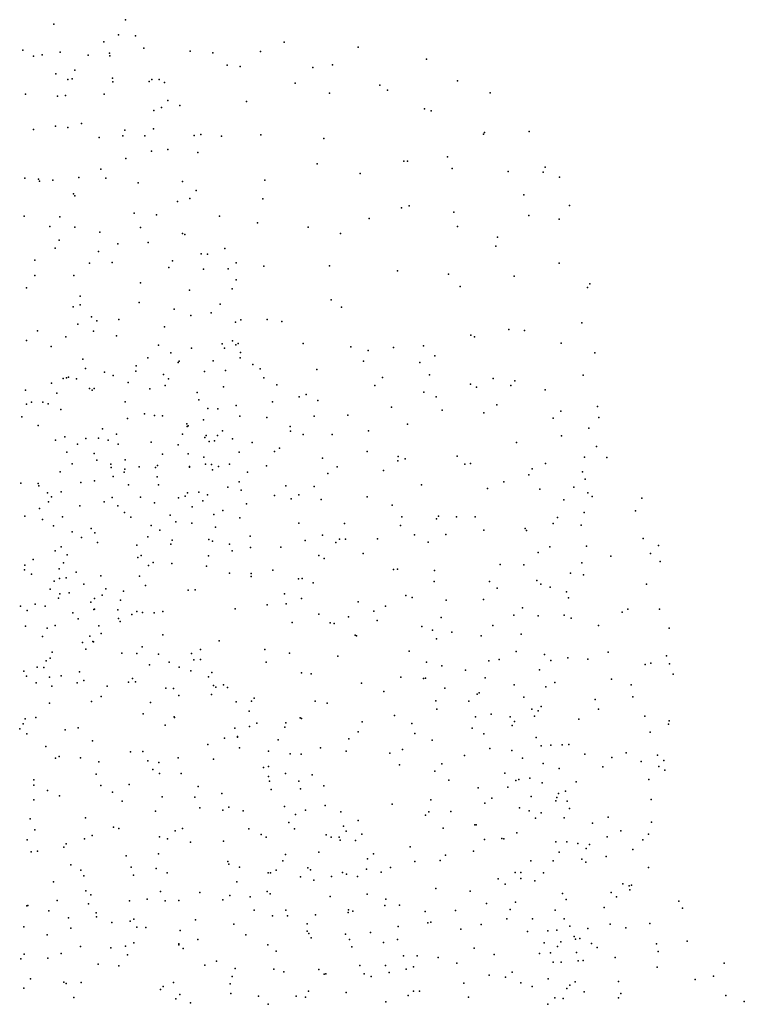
# Model space of a CAD drawing. Header units: metres. Extents: x -24.3 to 24.3, y -27.7 to 27.7.
# Drawn here: x 17.02 to 22.1, y 6.93 to 13.83 of the extents above; entities that cross this region are included whole.
import ezdxf

# ---------------------------------------------------------------- set-up
doc = ezdxf.new("R2010")
doc.units = ezdxf.units.M

msp = doc.modelspace()

# ---------------------------------------------------------------- linework, layer by layer
for p in [(17.7569, 13.8346, -0.4373), (17.254, 13.8026, 1.1934), (17.6059, 13.6786, -1.484), (17.709, 13.7292, 0.3423), (17.8275, 13.7213, -0.118), (18.8705, 13.677, -7.4421), (17.0368, 13.62, -2.2833), (17.2979, 13.6076, 1.5571), (17.645, 13.6007, -7.0653), (17.8868, 13.6345, -7.327), (18.2098, 13.6146, -7.051), (18.369, 13.6012, -7.6348), (18.7031, 13.6114, -7.0069), (19.3893, 13.6418, -7.1525), (17.1118, 13.5782, 2.0574), (17.1739, 13.5885, -6.9562), (17.4965, 13.5865, -7.3704), (17.6467, 13.5811, 0.8652), (19.8679, 13.5586, -7.5233), (17.4018, 13.4814, -6.3989), (18.4692, 13.5148, -6.8037), (18.561, 13.5069, -7.89), (19.0717, 13.4999, -7.9416), (19.2095, 13.5171, -6.8328), (17.2677, 13.455, -5.9757), (17.3538, 13.4163, 1.9285), (17.3832, 13.419, -7.5887), (17.666, 13.4241, 1.2121), (17.6679, 13.3988, -7.7473), (17.9224, 13.4002, 0.549), (17.9419, 13.4142, -0.8529), (17.9926, 13.4147, -6.6328), (18.0305, 13.3932, -0.2388), (20.0856, 13.4054, -7.7684), (18.9457, 13.39, -6.6692), (19.5403, 13.3758, -6.7853), (19.5933, 13.3401, -8.1019), (20.3136, 13.3217, -7.4068), (17.0558, 13.3124, 2.6581), (17.2806, 13.2994, -5.5754), (17.3368, 13.3028, -1.9705), (17.6067, 13.3134, 1.6293), (18.0535, 13.2683, 0.3006), (18.6056, 13.2608, -8.1861), (19.1864, 13.3205, -8.1832), (17.956, 13.197, 0.9374), (18.0099, 13.2188, -6.2651), (18.1385, 13.2322, -8.1129), (19.8536, 13.209, -8.165), (19.9014, 13.1968, -6.7322), (17.1132, 13.0638, -4.6898), (17.267, 13.0892, 2.6608), (17.3528, 13.0793, -5.2457), (17.4478, 13.1074, 2.3545), (17.7519, 13.0602, 1.8501), (17.9532, 13.0701, -1.225), (20.5871, 13.0499, -7.3158), (17.5733, 13.0093, -5.6443), (17.7392, 13.0197, -1.5639), (17.892, 13.0209, 1.5459), (18.2386, 13.0221, -0.1404), (18.2854, 13.0295, -6.29), (18.4312, 13.019, -8.3416), (18.7056, 13.0286, -6.3634), (19.147, 13.0023, -8.4106), (20.2669, 13.032, -8.0461), (20.274, 13.044, -6.8104), (17.9384, 12.9136, -8.201), (18.0535, 12.9257, 1.3097), (17.7599, 12.8609, 2.2076), (18.2643, 12.9043, 0.5198), (19.7096, 12.8424, -8.4345), (19.7346, 12.8433, -6.4654), (20.0151, 12.8737, -8.3049), (17.5832, 12.7861, 2.5721), (19.1006, 12.8241, -6.333), (20.0483, 12.7915, -6.5415), (20.4396, 12.7705, -8.1127), (20.6987, 12.8001, -7.1819), (17.0511, 12.7243, -3.8944), (17.1477, 12.7175, -7.9591), (17.1546, 12.7016, -2.2351), (17.2476, 12.7088, -4.4023), (17.4309, 12.728, -4.9075), (17.6201, 12.7247, -1.7102), (18.7345, 12.7105, -6.2685), (19.4026, 12.757, -6.3498), (20.6862, 12.7657, -7.7665), (20.8004, 12.7308, -7.4712), (17.8455, 12.6909, -5.7729), (18.156, 12.6995, -6.1139), (18.2528, 12.6365, -0.7402), (17.3932, 12.6132, -1.9415), (17.4007, 12.5993, 2.9175), (18.2087, 12.5808, 1.4948), (18.7202, 12.5783, -8.5846), (20.5509, 12.6064, -6.7822), (18.1226, 12.5606, 1.8656), (19.6918, 12.5166, -8.5988), (19.7453, 12.5308, -6.3744), (20.8714, 12.5328, -7.2128), (17.0474, 12.4574, -2.3927), (17.2972, 12.452, -7.9128), (17.8168, 12.4794, -8.2668), (17.9752, 12.467, -1.3104), (18.416, 12.4584, 0.9236), (19.4647, 12.4406, -6.3025), (20.06, 12.486, -6.442), (20.586, 12.4613, -8.1086), (20.7979, 12.436, -6.9197), (17.2257, 12.3853, -2.1291), (17.4028, 12.379, -4.5189), (17.8625, 12.3783, 2.6142), (18.6825, 12.4114, -6.2589), (19.0382, 12.3811, -6.2631), (20.0842, 12.3855, -8.4825), (17.2914, 12.2884, -4.0604), (17.5775, 12.3445, -1.7529), (18.1572, 12.3352, -8.4589), (18.1726, 12.3283, 2.1331), (19.2639, 12.3357, -8.7075), (20.3648, 12.3106, -6.5183), (17.263, 12.2339, 3.1838), (17.7028, 12.2625, 2.8741), (17.9157, 12.2724, -5.9275), (18.4526, 12.23, -0.2622), (20.354, 12.246, -8.3654), (17.1221, 12.1494, -3.5279), (17.5668, 12.2092, -4.9273), (18.2883, 12.1936, 1.8584), (18.3327, 12.1914, -0.6909), (17.5048, 12.1268, -7.9042), (17.6646, 12.1328, -5.488), (18.0598, 12.0963, -6.2695), (18.0864, 12.1445, 2.4038), (18.3051, 12.0855, -8.5535), (18.4773, 12.0885, 1.1813), (18.5329, 12.1306, 0.5628), (18.728, 12.107, -8.7521), (19.1871, 12.1089, -6.265), (20.7971, 12.1275, -6.8126), (17.1209, 12.041, -7.51), (17.3944, 12.0404, -4.2032), (18.5334, 12.0106, 0.853), (19.6642, 12.0734, -8.7394), (20.0219, 12.0517, -8.6184), (20.4829, 12.037, -6.524), (17.0634, 11.9548, 3.2775), (17.8617, 11.9901, 2.8391), (18.504, 11.9477, -6.3247), (20.1029, 11.9644, -6.3366), (20.9966, 11.9568, -7.6313), (21.013, 11.9836, -7.2852), (17.4389, 11.8962, -7.5448), (18.207, 11.9382, -1.0237), (17.3898, 11.8212, -1.9423), (17.4386, 11.8367, 3.1557), (17.8541, 11.8529, -6.3636), (18.0995, 11.8055, -8.3757), (18.4215, 11.8411, -0.58), (19.1982, 11.8707, -8.8824), (19.2713, 11.8195, -6.2568), (17.5198, 11.7526, -4.5917), (18.2157, 11.7614, 2.3836), (18.3581, 11.7805, 2.0642), (17.4238, 11.6992, -4.1424), (17.5563, 11.7235, -5.3043), (17.7102, 11.7335, -7.6179), (18.0304, 11.6813, -1.2804), (18.5295, 11.7143, 1.3338), (18.5649, 11.7307, 0.7579), (18.7493, 11.7331, -8.8583), (18.8538, 11.7193, -6.3238), (20.9575, 11.7094, -7.7988), (17.1393, 11.6525, 3.2409), (17.3381, 11.6105, -3.781), (17.5334, 11.6508, -6.4082), (17.6934, 11.6191, 2.9842), (20.1776, 11.6241, -6.2914), (20.2035, 11.6117, -8.5954), (20.4439, 11.6626, -8.4136), (20.5549, 11.6557, -6.464), (17.0638, 11.5863, -6.7916), (17.2356, 11.5433, -3.4856), (17.9883, 11.5525, -7.982), (18.2198, 11.532, -15.1742), (18.4353, 11.5619, -6.4885), (18.4512, 11.5314, -0.298), (18.5068, 11.5829, 0.0183), (18.5308, 11.5553, -14.8002), (18.5476, 11.5635, 0.3206), (19.0034, 11.5637, -15.0953), (19.3368, 11.5408, -15.2272), (19.6356, 11.5375, -14.7258), (19.8476, 11.5486, -8.8196), (20.8129, 11.5678, -6.6435), (17.9148, 11.4644, -15.3181), (18.0751, 11.4988, 2.5963), (18.5606, 11.4631, 0.9335), (18.563, 11.5022, -14.4604), (19.4581, 11.5156, -14.3542), (19.9264, 11.478, -14.6335), (21.0483, 11.499, -7.5593), (17.4589, 11.4552, -5.7403), (17.8315, 11.4074, -15.8003), (18.1261, 11.4309, -14.6136), (18.1341, 11.4417, -6.8132), (18.3713, 11.4435, -0.5793), (18.651, 11.4185, -15.7979), (19.4253, 11.4409, -8.9832), (19.8211, 11.4321, -6.183), (17.3441, 11.3245, -15.5008), (17.3566, 11.3277, -1.9766), (17.4761, 11.3885, -4.1896), (17.6095, 11.3637, -1.7361), (17.6714, 11.3396, -16.0692), (17.8291, 11.3699, -14.79), (18.0233, 11.3479, -1.2687), (18.3112, 11.3695, 2.2489), (18.4576, 11.3743, 1.5605), (18.7019, 11.3859, -13.9245), (18.728, 11.3229, -8.8855), (19.0989, 11.3821, -15.7507), (19.5595, 11.3255, -13.726), (19.8883, 11.344, -13.942), (20.9669, 11.3428, -7.8198), (17.2374, 11.2859, -16.2028), (17.3189, 11.3187, -15.8832), (17.4142, 11.3159, -3.8981), (17.776, 11.2921, 2.9), (18.0345, 11.2711, -7.7896), (18.0577, 11.3175, -7.2386), (18.4444, 11.2612, -0.0907), (18.8171, 11.2758, -13.5364), (19.5064, 11.2704, -6.166), (20.177, 11.2805, -14.0905), (20.2182, 11.2594, -6.1865), (20.3362, 11.3198, -14.413), (20.4582, 11.2695, -15.0578), (20.4871, 11.302, -6.337), (17.0548, 11.237, -15.6236), (17.2763, 11.2172, -16.5117), (17.5047, 11.2485, -14.8402), (17.524, 11.237, -5.4674), (17.5375, 11.25, -4.6769), (17.9281, 11.2479, -16.3892), (18.2594, 11.2222, -0.8417), (18.9749, 11.1899, -16.1672), (19.0239, 11.2075, -9.0468), (19.849, 11.2234, -15.678), (19.9343, 11.1896, -8.8592), (20.7006, 11.2395, -8.2124), (17.0639, 11.1401, -16.8181), (17.0988, 11.1529, -2.9743), (17.1767, 11.1529, -6.1891), (17.2141, 11.1419, 3.1265), (17.7555, 11.155, -14.2616), (18.2707, 11.1695, -13.6463), (18.5341, 11.1303, 0.6479), (18.787, 11.1554, -13.1682), (19.1059, 11.1643, -13.1423), (19.6222, 11.1186, -13.2187), (20.3605, 11.1353, -8.5368), (21.0669, 11.1223, -7.0501), (17.0299, 11.0508, -14.9692), (17.3039, 11.103, -3.436), (17.8906, 11.0711, -1.404), (17.9597, 11.0591, 2.6), (18.0167, 11.057, -16.796), (18.3347, 11.1078, 1.9111), (18.4049, 11.1062, -13.2657), (18.5578, 11.0544, -16.6141), (18.7478, 11.0457, -6.3751), (19.079, 11.0547, -12.7872), (19.3172, 11.0622, -9.0897), (19.9773, 11.0968, -6.0783), (20.2689, 11.0777, -15.7177), (20.8089, 11.0891, -14.6085), (21.0767, 11.0461, -7.3958), (17.1437, 10.9888, -2.2604), (17.77, 11.0377, -13.9057), (18.188, 11.0025, -7.9068), (18.1901, 10.9833, 2.2383), (18.1965, 10.9876, -7.1603), (18.3047, 11.0306, -0.4994), (18.9127, 10.9825, -16.5333), (19.7348, 10.9986, -16.0942), (20.7563, 11.0415, -14.2623), (17.3312, 10.9105, -14.2044), (17.5955, 10.9658, 2.8699), (17.6936, 10.9283, -17.3461), (18.1574, 10.9294, -0.9466), (18.3232, 10.9197, -16.9675), (18.403, 10.9198, -6.6511), (18.4369, 10.9525, -12.5972), (18.9132, 10.9508, -12.4286), (19.0033, 10.9256, -6.1847), (19.207, 10.9277, -16.4529), (19.4612, 10.9515, -12.7311), (20.8144, 10.9185, -6.4394), (21.0063, 10.9702, -14.9198), (17.2661, 10.8876, -3.1864), (17.4203, 10.86, -17.6503), (17.4786, 10.8979, -5.5682), (17.5676, 10.9002, -4.0547), (17.6356, 10.8877, -4.4464), (17.7059, 10.8581, -1.5646), (17.9361, 10.8724, -13.0405), (18.1271, 10.8531, -12.6576), (18.3139, 10.9057, -8.3061), (18.3443, 10.8787, 1.6084), (18.3806, 10.8823, 1.2995), (18.5072, 10.8958, -12.129), (18.6453, 10.8702, -16.8309), (20.4984, 10.871, -8.363), (21.0607, 10.842, -14.5468), (17.3446, 10.8022, -13.9084), (17.5378, 10.7935, -3.6429), (18.0155, 10.7893, -12.3599), (18.1956, 10.7922, -11.6978), (18.3071, 10.7684, -17.2903), (18.5542, 10.8037, -6.2708), (18.8026, 10.8078, -8.9235), (18.8372, 10.8317, -11.7615), (19.4519, 10.8069, -12.2789), (19.6695, 10.7717, -5.913), (20.0816, 10.7742, -5.9523), (20.9764, 10.7683, -14.1791), (17.3822, 10.7216, -18.0557), (17.5569, 10.7465, -13.2741), (17.6538, 10.7197, -17.8568), (17.7558, 10.7499, 2.616), (17.8529, 10.6992, -11.861), (17.9817, 10.7084, -11.4628), (18.2064, 10.702, -7.722), (18.3183, 10.7181, -0.1535), (18.3592, 10.7164, 0.9032), (18.409, 10.7022, -11.2464), (18.4855, 10.7191, -8.5646), (18.7467, 10.7069, -11.2982), (19.1391, 10.7602, -11.7356), (19.2402, 10.6999, -5.8644), (19.6658, 10.7416, -8.9882), (19.7177, 10.7557, -12.509), (20.1375, 10.7187, -12.9904), (20.1767, 10.7234, -16.173), (20.7009, 10.7243, -8.0867), (21.1317, 10.7645, -15.182), (17.2985, 10.6658, 2.8534), (17.6562, 10.6964, -12.6868), (17.6709, 10.6313, -5.5939), (17.7468, 10.6615, -5.168), (17.7526, 10.6844, -4.6782), (17.9677, 10.6947, -1.1095), (17.9784, 10.6305, 2.1947), (18.2055, 10.6984, -6.9185), (18.3675, 10.6782, 0.3272), (18.6129, 10.6616, -17.2996), (19.1766, 10.6543, -16.8228), (19.565, 10.6744, -16.5922), (20.5844, 10.6439, -6.1744), (20.6085, 10.6864, -13.5165), (20.9623, 10.6659, -15.6515), (17.0226, 10.5854, -13.8433), (17.1446, 10.5843, -13.5658), (17.1486, 10.5676, -18.4728), (17.4445, 10.5891, -12.1018), (17.5389, 10.6028, -11.6832), (17.7782, 10.5748, -1.3473), (17.9893, 10.5736, -18.0374), (18.5551, 10.5939, -6.0335), (18.8808, 10.5675, -5.8839), (19.0794, 10.5633, -9.1009), (19.8318, 10.575, -12.1853), (20.4105, 10.5948, -13.1387), (20.9808, 10.6139, -6.7537), (17.2095, 10.5168, -13.1095), (17.3066, 10.5247, -2.967), (18.1752, 10.4939, -6.6427), (18.1908, 10.5167, -7.2449), (18.2709, 10.5219, 1.1332), (18.3316, 10.5047, -17.9299), (18.4748, 10.5575, -17.669), (18.5688, 10.5355, -10.8299), (18.8016, 10.4982, -8.8906), (18.9724, 10.503, -10.9489), (20.2947, 10.5477, -5.924), (20.6621, 10.5428, -16.0537), (20.9011, 10.5568, -7.7365), (20.999, 10.5167, -7.408), (21.0298, 10.4928, -7.1039), (17.2163, 10.4537, -12.775), (17.2371, 10.4903, -1.8695), (17.4358, 10.427, 2.5784), (17.6083, 10.4543, -6.0007), (17.6647, 10.4856, -11.0635), (17.7027, 10.4272, 2.3711), (17.8613, 10.4865, -18.3672), (17.9604, 10.4466, 1.9617), (18.1294, 10.4834, -0.5173), (18.2982, 10.4621, -5.8014), (18.6052, 10.4417, -5.7413), (18.9186, 10.4755, -17.417), (19.128, 10.4702, -5.6296), (19.4525, 10.4903, -11.4009), (19.6279, 10.4303, -16.8298), (20.83, 10.4697, -13.569), (21.3776, 10.4793, -14.8042), (17.0513, 10.3551, -6.5964), (17.1549, 10.4068, -12.3569), (17.7494, 10.3809, -18.6316), (18.0708, 10.362, -4.4172), (18.2244, 10.4205, 0.1824), (18.3776, 10.3651, -8.1701), (18.4399, 10.3936, -5.4806), (19.952, 10.3543, -11.9519), (20.9722, 10.3798, -15.9097), (21.3339, 10.391, -15.3456), (17.1746, 10.3317, -11.1904), (17.253, 10.2867, -1.652), (17.316, 10.3498, -6.4319), (17.7941, 10.3481, -1.0593), (17.9381, 10.2879, -6.6411), (18.1093, 10.3137, -4.0665), (18.2217, 10.3052, -4.7308), (18.5587, 10.3419, -18.1178), (18.9714, 10.306, -5.4009), (19.2922, 10.3023, -17.4239), (19.6853, 10.2881, -11.4736), (19.6939, 10.3488, -8.963), (19.9383, 10.3358, -16.7205), (20.0785, 10.3503, -5.7213), (20.2099, 10.3504, -16.533), (20.7561, 10.3027, -13.2575), (20.7858, 10.3457, -6.3239), (20.9527, 10.2914, -6.7268), (17.3829, 10.2446, -10.7863), (17.5172, 10.2678, -2.9073), (17.5424, 10.2378, -18.9233), (17.9978, 10.2566, 1.5444), (18.3879, 10.2776, -5.0728), (19.1379, 10.2221, -17.7284), (19.7828, 10.2234, -17.0052), (20.0028, 10.225, -8.7571), (20.2698, 10.2572, -12.3133), (20.5606, 10.2685, -6.0157), (20.5678, 10.254, -12.8547), (17.4497, 10.2047, -1.3646), (17.5611, 10.1707, 2.1696), (17.8377, 10.1505, -10.528), (17.9128, 10.2086, -18.8549), (18.0747, 10.1579, -7.3553), (18.0832, 10.1849, 0.9119), (18.3421, 10.1909, -7.8465), (18.3679, 10.1795, -10.5205), (18.4858, 10.1568, -4.4342), (18.6315, 10.2144, -8.6214), (19.018, 10.1842, -10.7323), (19.233, 10.169, -8.9913), (19.2567, 10.194, -5.2083), (19.2998, 10.1936, -10.958), (19.5248, 10.196, -11.1731), (19.8782, 10.1725, -5.4412), (21.3875, 10.1969, -14.374), (21.494, 10.1476, -14.658), (17.2635, 10.1122, 10.0514), (17.3068, 10.1398, 2.395), (17.348, 10.0834, 10.3004), (17.8661, 10.0782, -0.5109), (18.5057, 10.1119, -18.7309), (18.6329, 10.1346, -4.6941), (18.8451, 10.1367, -18.276), (19.4236, 10.0928, -17.6378), (20.6515, 10.1, -7.9504), (20.7335, 10.1381, -16.3261), (20.9904, 10.1449, -13.4508), (21.4376, 10.0916, -15.351), (17.0514, 10.0098, -19.2062), (17.1099, 10.0511, -1.4857), (17.3218, 10.0276, 9.7713), (17.8431, 10.0633, -7.0266), (17.9514, 10.0287, -3.0042), (18.0821, 10.022, -19.09), (18.339, 10.0752, -3.7108), (19.1119, 10.0775, -18.1192), (19.1496, 10.0567, -4.8933), (20.383, 10.0163, -5.6955), (20.549, 10.014, -16.5753), (20.9564, 10.026, -7.0145), (21.1612, 10.0745, -13.7218), (21.5069, 10.0358, -15.0389), (17.0494, 9.9782, 2.4041), (17.0973, 9.9465, 10.9433), (17.2919, 9.9858, -1.2373), (17.4109, 9.9608, 10.5799), (17.9195, 10.0084, 1.1838), (18.3244, 10.0029, -3.3696), (18.4869, 9.9553, -8.2627), (18.6383, 9.9531, -3.801), (18.7896, 9.9752, -4.2724), (19.6352, 9.9795, -5.0981), (19.664, 9.9835, -8.8589), (19.9239, 9.9729, -11.5183), (20.8775, 9.9546, -13.0532), (20.9684, 9.9427, -16.2291), (17.2579, 9.8979, -6.9943), (17.2934, 9.9166, 9.4292), (17.3417, 9.9214, 10.8308), (17.4641, 9.8776, -10.3287), (17.5846, 9.9354, 10.1397), (17.8559, 9.9345, -0.1208), (18.6374, 9.9315, -18.9702), (18.9698, 9.9153, -8.7536), (18.9964, 9.917, -18.662), (19.0723, 9.8857, -4.4373), (19.9217, 9.8956, -17.383), (20.3092, 9.8952, -11.9826), (20.6415, 9.9023, -12.572), (20.669, 9.8769, -5.9681), (21.41, 9.8772, -14.1367), (17.2285, 9.8431, 9.2317), (17.2962, 9.8108, 1.9702), (17.3632, 9.8179, -0.9136), (17.6187, 9.8456, -2.6762), (17.7426, 9.8275, 9.9995), (17.8985, 9.8684, 0.2934), (18.1967, 9.8366, -2.878), (18.2456, 9.8377, -19.2679), (18.8711, 9.8089, -10.5286), (20.362, 9.8484, -16.8691), (20.7353, 9.8564, -7.6112), (20.8503, 9.8231, -7.2585), (17.1245, 9.7365, -19.4366), (17.2875, 9.7786, 11.0679), (17.5132, 9.7524, 9.361), (17.5402, 9.776, 1.524), (17.5938, 9.7999, 10.674), (17.7215, 9.7664, 9.7461), (18.8828, 9.7385, -19.14), (18.9911, 9.7768, -3.7873), (19.3893, 9.7545, -18.6115), (19.7225, 9.798, -11.1798), (19.7667, 9.7835, -17.8124), (20.0048, 9.7645, -5.1047), (20.2674, 9.7693, -8.3145), (20.8624, 9.7822, -6.5608), (17.022, 9.7244, -1.1631), (17.0677, 9.6925, -10.1731), (17.1943, 9.7223, 9.0372), (17.387, 9.6757, -2.5271), (17.534, 9.6998, 10.9964), (17.5392, 9.7012, -19.4751), (17.7043, 9.6979, 0.8851), (17.8026, 9.6638, 10.6458), (17.8368, 9.685, -7.4423), (17.8771, 9.6791, -19.5172), (17.9576, 9.6767, 10.0399), (18.0193, 9.6864, -2.6669), (18.527, 9.704, -19.3235), (18.7505, 9.7316, -8.4889), (19.1127, 9.6663, -10.6786), (19.4974, 9.6871, -4.3976), (19.5811, 9.7237, -18.3304), (20.5402, 9.7119, -7.8794), (21.2391, 9.6811, -13.5614), (21.2804, 9.7025, -15.9462), (21.5018, 9.7018, -15.4064), (17.4255, 9.6354, -7.2986), (17.7073, 9.6362, 10.8735), (17.7189, 9.6156, 9.377), (18.9249, 9.6094, -3.1372), (19.1918, 9.6074, -8.7143), (19.2196, 9.601, -3.544), (19.3217, 9.6478, -3.9375), (19.5206, 9.6218, -8.7477), (19.9697, 9.6442, -11.3984), (20.4788, 9.6593, -5.5602), (20.6497, 9.6544, -12.3461), (20.8322, 9.6602, -16.5701), (20.8827, 9.6401, -12.7825), (17.0554, 9.5826, 1.847), (17.2076, 9.5681, -0.7969), (17.2639, 9.5877, 11.2075), (17.5709, 9.5852, 9.1081), (17.587, 9.5318, 0.1156), (19.8339, 9.5809, -8.5842), (19.9103, 9.5549, -18.1437), (20.0452, 9.5399, -17.8509), (20.3328, 9.5888, -17.2712), (20.5306, 9.5267, -12.0872), (21.0728, 9.5885, -13.1561), (21.5687, 9.5686, -14.87), (17.1743, 9.5108, -19.6241), (17.4548, 9.4688, -0.2366), (17.507, 9.514, -10.1157), (17.5289, 9.475, 0.4513), (17.5335, 9.4725, 11.22), (18.0197, 9.5223, 9.6683), (18.4143, 9.4809, -8.147), (19.3676, 9.5203, -19.1005), (19.3763, 9.516, -10.8691), (19.9375, 9.4935, -4.5823), (20.2519, 9.5149, -5.069), (17.242, 9.4018, 11.3431), (17.4794, 9.4207, 8.835), (17.7319, 9.393, -7.5558), (17.8371, 9.3916, 11.0287), (17.8747, 9.4392, -2.4725), (18.2192, 9.3924, 10.5586), (18.283, 9.42, -2.5324), (18.733, 9.4193, -19.5941), (18.9081, 9.3937, -8.4819), (19.7452, 9.4084, -18.8409), (20.497, 9.4053, -5.3573), (21.1415, 9.4018, -16.3036), (17.2008, 9.3398, -7.6018), (17.2294, 9.358, 8.6332), (17.9886, 9.3865, -7.7607), (18.0635, 9.3301, 9.304), (18.2352, 9.3477, -19.7471), (18.2827, 9.3493, 10.0217), (18.744, 9.3309, -2.5763), (19.2466, 9.3729, -2.9389), (19.8683, 9.3313, -3.9707), (20.3057, 9.3393, -7.9583), (20.3765, 9.3503, -11.811), (20.6941, 9.3845, -7.1502), (20.7386, 9.3414, -6.547), (20.8591, 9.3606, -12.5801), (20.9988, 9.3515, -16.5649), (21.4397, 9.3239, -13.913), (21.5495, 9.3761, -15.265), (21.5714, 9.3195, -14.3868), (17.0437, 9.2681, -2.399), (17.1385, 9.2959, -0.5159), (17.185, 9.2926, 1.0988), (17.4337, 9.2626, 8.6455), (17.9265, 9.3127, 9.0932), (18.1324, 9.2949, 10.8066), (18.216, 9.2694, -7.9259), (18.3627, 9.259, 9.7846), (18.9914, 9.2553, -19.6884), (19.9751, 9.3061, -18.6602), (20.1417, 9.2748, -18.2669), (20.6608, 9.2771, -5.867), (21.4007, 9.3145, -15.8421), (17.0623, 9.2318, -7.8438), (17.1299, 9.1857, -19.7956), (17.224, 9.2264, -9.7754), (17.3051, 9.2355, 0.1047), (17.4179, 9.1847, 11.4335), (17.4649, 9.2026, -19.8235), (17.7792, 9.1915, 11.3229), (17.806, 9.217, -19.8392), (17.8281, 9.1925, 8.8031), (18.3395, 9.2274, 9.5323), (19.058, 9.2488, -2.5905), (19.412, 9.1825, -2.734), (19.6866, 9.2254, -8.4507), (19.8477, 9.216, -3.5907), (19.8599, 9.2195, -11.2754), (20.2784, 9.2217, -4.5474), (20.7686, 9.187, -12.3236), (21.1652, 9.2106, -13.1363), (21.5974, 9.2465, -14.8635), (17.24, 9.1626, 0.6497), (17.6276, 9.1625, -9.9921), (18.039, 9.1487, -10.1568), (18.0943, 9.1468, 11.036), (18.3735, 9.1666, -2.3792), (18.3903, 9.1545, 10.6024), (18.4432, 9.1717, 10.3624), (18.4718, 9.1527, 10.1072), (19.5687, 9.1255, -19.5614), (19.997, 9.1474, -19.0118), (20.2364, 9.1161, -4.1465), (20.4816, 9.171, -7.5723), (20.7032, 9.1589, -17.1335), (21.3017, 9.1718, -13.4299), (17.2245, 9.0422, 11.5096), (17.5196, 9.0539, -7.7544), (17.5872, 9.0905, -2.3776), (17.9324, 9.0468, -2.3425), (18.1318, 9.0962, 8.9956), (18.3607, 9.1051, 9.2891), (18.533, 9.0524, -8.1224), (18.6408, 9.0583, -19.907), (18.6588, 9.0784, -10.4724), (19.0866, 9.0569, -8.4139), (19.1709, 9.0425, -10.7682), (19.9339, 9.0592, -3.2194), (20.1649, 9.0562, -18.7772), (20.2227, 9.1054, -11.6272), (20.551, 9.0853, -17.4836), (21.0514, 9.069, -12.8255), (21.3139, 9.0868, -16.0726), (18.6248, 8.9875, 10.3332), (19.941, 9.0005, -19.3719), (20.6059, 9.0014, -6.8015), (20.65, 8.9886, -6.0675), (20.6715, 9.0205, -6.3639), (21.0744, 9.0014, -16.5657), (17.0527, 8.9334, -0.245), (17.1277, 8.9432, 0.1316), (17.8819, 8.9689, 8.6818), (18.0994, 8.9463, -19.9792), (18.0998, 8.9428, 11.2337), (18.8802, 8.9053, -10.6088), (18.9813, 8.9406, -19.9632), (18.992, 8.9364, -2.2767), (19.4174, 8.913, -19.8257), (19.6436, 8.9572, -8.3031), (20.2111, 8.9478, -7.7812), (20.3201, 8.9656, -3.8583), (20.4538, 8.9486, -4.3222), (20.4836, 8.9143, -7.1294), (20.6249, 8.9518, -5.0558), (20.9366, 8.9308, -16.8309), (21.3974, 8.9518, -13.6464), (21.5691, 8.9197, -14.8997), (17.0152, 8.8635, 0.5138), (17.04, 8.8973, -19.9197), (17.3337, 8.8561, 11.5492), (17.4255, 8.8692, -19.9652), (18.0342, 8.8896, -7.9224), (18.524, 8.8685, 10.7974), (18.6259, 8.8794, 10.55), (18.6787, 8.9028, 9.5168), (18.8754, 8.8761, -8.2397), (19.3893, 8.8432, -10.9761), (19.7647, 8.9015, -2.6088), (20.1881, 8.8679, -19.1678), (20.4681, 8.8863, -18.2228), (21.4363, 8.8402, -15.746), (21.564, 8.8954, -14.4213), (17.0643, 8.8277, 11.6025), (17.5258, 8.7798, 8.4705), (18.4517, 8.7989, -2.1931), (18.5413, 8.8098, -10.4251), (18.5413, 8.8048, 9.055), (18.8271, 8.7862, 10.202), (19.3231, 8.7935, -2.2117), (19.7851, 8.8295, -11.2846), (19.9075, 8.7842, -19.7371), (20.2686, 8.8293, -3.1909), (20.6369, 8.8018, -17.5856), (17.1979, 8.7405, 8.3359), (17.7917, 8.7027, 11.5209), (17.879, 8.7034, -10.0274), (18.3347, 8.7536, 11.1532), (18.5573, 8.7297, -20.1067), (18.7606, 8.7057, 9.1815), (19.1253, 8.7303, -10.8012), (19.3041, 8.7073, -8.2111), (19.6996, 8.7177, -19.9492), (20.3128, 8.7259, -7.3031), (20.4656, 8.7105, -6.8358), (20.6713, 8.7436, -4.4017), (20.739, 8.7481, -4.7818), (20.8179, 8.7522, -12.395), (20.8652, 8.7527, -17.1163), (17.2655, 8.6568, -8.0896), (17.2919, 8.6693, -9.496), (17.4419, 8.6612, 11.5916), (17.5701, 8.6329, -7.9251), (17.9138, 8.6394, 8.5582), (18.127, 8.6611, 8.647), (18.3747, 8.6513, 8.7649), (18.9125, 8.6883, 9.6046), (18.9894, 8.6865, -20.1493), (19.61, 8.6924, -2.2144), (20.1338, 8.6759, -2.6298), (20.54, 8.6573, -18.4595), (20.9785, 8.6851, -12.7265), (21.1682, 8.6628, -13.1031), (21.2684, 8.6957, -16.2025), (21.3721, 8.6342, -13.5773), (21.4873, 8.6787, -14.0305), (21.532, 8.6423, -14.7472), (17.9497, 8.5784, -20.1149), (17.9914, 8.6273, -2.2215), (18.7245, 8.593, -10.5392), (18.76, 8.5993, 10.7347), (19.6783, 8.6113, -8.0225), (19.9253, 8.5668, -7.8201), (19.975, 8.6178, -2.3771), (20.685, 8.6205, -17.8178), (20.7968, 8.5845, -4.1293), (21.1039, 8.5973, -16.6153), (21.4959, 8.5998, -15.1496), (21.5396, 8.5739, -14.419), (17.115, 8.506, 8.3501), (17.5525, 8.5446, 8.4105), (17.9948, 8.5492, 11.4738), (18.1482, 8.5505, -7.9087), (18.7602, 8.5297, -8.026), (18.7664, 8.4954, 9.027), (18.8798, 8.5502, 10.5518), (18.9721, 8.4972, -1.9714), (19.0665, 8.5402, 10.1005), (20.0252, 8.5038, -11.5782), (20.4175, 8.552, -2.8631), (20.493, 8.5009, -19.1056), (20.5151, 8.5074, -6.2438), (20.5912, 8.5166, -3.1436), (20.917, 8.4918, -4.4067), (21.4257, 8.507, -15.6262), (17.1151, 8.4685, -8.4989), (17.211, 8.4312, -9.2227), (17.5836, 8.4651, -9.7151), (17.7838, 8.4735, 11.5931), (18.2665, 8.4597, -10.2832), (18.7787, 8.4389, -20.2767), (18.9836, 8.443, 9.2556), (19.1472, 8.4626, 9.7497), (20.2306, 8.4503, -19.8268), (20.4372, 8.4554, -12.0302), (20.6778, 8.4856, -18.1499), (20.8426, 8.427, -4.9785), (17.1147, 8.3663, 11.6787), (17.2943, 8.3933, -2.1213), (17.6665, 8.4191, -20.1034), (17.7344, 8.3554, -2.1632), (18.015, 8.3872, -10.0534), (18.2434, 8.3851, 11.4068), (18.4321, 8.4098, -20.2154), (19.8973, 8.3655, -1.9291), (20.3261, 8.3767, -6.6836), (20.6022, 8.3894, -18.8412), (20.7751, 8.3595, -17.6638), (20.7823, 8.3824, -5.3127), (20.7935, 8.4089, -3.4022), (20.8546, 8.3562, -12.6451), (21.4427, 8.367, -15.3275), (17.9677, 8.2861, 8.5261), (18.2793, 8.3084, 8.6262), (18.44, 8.2935, 11.341), (18.4826, 8.3133, -7.9305), (18.5831, 8.2876, 8.732), (18.8723, 8.3186, 10.8008), (19.0198, 8.294, 10.6188), (19.1567, 8.3266, 10.2215), (19.6264, 8.3359, -7.855), (20.0372, 8.2849, -7.3218), (20.2766, 8.3431, -2.2058), (20.5208, 8.3086, -19.3833), (20.5884, 8.2884, -5.8067), (20.8711, 8.3054, -17.3606), (17.0892, 8.2322, 8.401), (17.476, 8.2396, 8.4568), (18.9497, 8.2625, 9.0599), (19.2662, 8.2815, 9.6879), (19.3877, 8.2207, -11.1095), (19.8612, 8.2582, -11.5126), (19.8849, 8.2816, -20.3082), (20.6319, 8.236, -2.5838), (20.6727, 8.2744, -12.3678), (20.8322, 8.2392, -2.9786), (21.1403, 8.2436, -3.9907), (17.1222, 8.1557, -8.6887), (17.6726, 8.175, -7.9646), (17.7115, 8.1654, 11.7004), (18.1056, 8.1472, -7.8853), (18.156, 8.1652, 11.5226), (18.6224, 8.1627, 11.2478), (18.9029, 8.206, -7.9132), (18.9415, 8.1622, -20.4261), (19.2865, 8.1804, 10.0185), (19.3032, 8.1463, -7.8479), (19.9834, 8.1661, -1.6867), (20.2066, 8.1893, -11.8776), (20.215, 8.1913, -20.1212), (21.0317, 8.2027, -3.4436), (21.2291, 8.1475, -13.5084), (21.4459, 8.2099, -14.2919), (17.0669, 8.0854, -0.6542), (17.4707, 8.093, 11.7081), (17.5231, 8.1157, -2.0353), (17.9953, 8.1073, -20.2456), (18.0527, 8.093, -10.0338), (18.7087, 8.1223, -1.8204), (18.7424, 8.1036, 8.814), (19.1647, 8.1202, 10.5098), (19.1989, 8.1037, -1.5537), (19.2562, 8.1047, 10.3059), (19.2612, 8.0819, 9.3309), (19.3708, 8.0802, 9.6745), (19.414, 8.1255, -20.492), (20.2745, 8.0866, -1.7713), (20.3953, 8.0946, -12.1314), (20.4099, 8.0921, -6.0163), (20.5021, 8.1347, -19.7483), (21.1335, 8.1069, -4.4777), (21.3836, 8.0848, -15.4653), (21.4239, 8.1246, -14.768), (17.3239, 8.0335, -9.2047), (17.3413, 8.0562, -8.1652), (18.2126, 8.0688, -2.0348), (18.4446, 8.0757, -10.3572), (19.7521, 8.0352, -7.4075), (20.7755, 8.0711, -12.6716), (20.8511, 8.0715, -17.5446), (20.9297, 8.0593, -17.1854), (20.9864, 8.0243, -16.8772), (21.0097, 8.0528, -13.1119), (21.3132, 8.0174, -14.0024), (17.0953, 8.0022, -0.2373), (17.1408, 8.0051, 8.4594), (17.7611, 7.9731, -9.7688), (17.989, 7.9881, 8.583), (18.8594, 7.938, 11.0361), (18.8796, 7.9825, -10.7578), (19.112, 7.9995, 9.0495), (19.4547, 7.952, -1.1322), (19.4953, 7.986, -11.276), (19.9645, 7.9396, -1.2235), (20.0012, 7.977, -6.9177), (20.198, 8.0063, -6.435), (20.7974, 7.9994, -5.2717), (20.9563, 7.9491, -2.5696), (21.1266, 7.9688, -2.9799), (17.3732, 7.909, -20.1123), (17.4437, 7.8727, 8.5199), (17.7976, 7.894, -7.854), (17.9728, 7.8831, 11.6956), (18.4736, 7.9327, 11.4296), (18.4813, 7.914, -1.7845), (18.5555, 7.8928, -7.7844), (18.8134, 7.8731, -1.4937), (19.0347, 7.8894, -7.7121), (19.055, 7.8739, 10.7935), (19.447, 7.8807, 9.5535), (19.6151, 7.8921, -20.6346), (19.7851, 7.9337, -11.5591), (20.5986, 7.9374, -5.5528), (20.7554, 7.9375, -18.6485), (20.9844, 7.9279, -5.0048), (21.4231, 7.8917, -4.118), (17.4639, 7.833, -1.7167), (17.8143, 7.8367, -20.1903), (18.0495, 7.8528, -1.895), (18.7575, 7.8532, 11.2251), (18.773, 7.8534, 8.7995), (18.9839, 7.8257, 8.9383), (19.0788, 7.802, -10.9385), (19.2008, 7.8283, -0.9189), (19.2776, 7.8561, 10.4948), (19.3069, 7.8438, -20.6164), (19.3837, 7.8274, -7.5012), (19.5493, 7.8581, -0.8349), (20.3703, 7.8111, -5.8476), (20.4901, 7.8552, -20.0908), (20.5292, 7.8145, -12.5543), (20.5298, 7.8571, -1.6902), (20.6871, 7.8537, -1.9425), (17.252, 7.7905, -1.0869), (18.5388, 7.7897, -10.4426), (19.9319, 7.7442, -0.6678), (20.4183, 7.7741, -1.3873), (20.6278, 7.7986, -19.7123), (21.2444, 7.7769, -15.7391), (21.2896, 7.7635, -15.2866), (21.2927, 7.7346, -2.7811), (21.3042, 7.7674, -4.6189), (17.4784, 7.7271, 11.6987), (17.5136, 7.7008, -8.0472), (17.9101, 7.6698, 8.627), (18.0028, 7.7237, -9.9381), (18.2786, 7.7158, -7.6944), (18.44, 7.6646, -20.3601), (18.4886, 7.6961, -1.5716), (18.6307, 7.6845, 11.3828), (18.7515, 7.7224, -20.4796), (18.7721, 7.7063, -1.0701), (19.191, 7.6884, -0.455), (19.4522, 7.7036, 10.2985), (19.5816, 7.6692, 9.659), (20.1737, 7.7253, -0.9175), (20.8221, 7.7082, -17.6939), (20.8467, 7.6674, -13.2906), (21.1619, 7.716, -16.1112), (21.1991, 7.6867, -14.2996), (17.0662, 7.6215, 11.6242), (17.0723, 7.6259, 0.2303), (17.2774, 7.6599, -8.3973), (17.4968, 7.6371, -0.9874), (17.7855, 7.657, 11.7228), (18.0359, 7.6576, 11.6853), (18.1301, 7.6603, 8.6624), (19.3202, 7.5938, 9.1415), (19.5747, 7.6244, -7.0738), (19.6776, 7.6265, -11.6095), (20.2887, 7.6382, -12.3744), (20.4537, 7.5961, -20.3675), (20.4915, 7.6484, -5.4926), (21.1127, 7.6098, -2.1844), (21.6368, 7.6556, -3.565), (21.6624, 7.6069, -3.9176), (17.2197, 7.5874, 8.849), (17.3568, 7.5376, -0.0957), (17.551, 7.5727, 8.7638), (17.5534, 7.5451, -9.3882), (17.8147, 7.5282, -7.7594), (18.6589, 7.591, 8.7591), (18.7873, 7.553, -0.4117), (18.8819, 7.5923, 8.8445), (18.8925, 7.5531, 11.1849), (19.0892, 7.5596, 8.9814), (19.318, 7.5752, -0.1218), (19.3509, 7.586, 10.5461), (19.8574, 7.5828, -11.8806), (20.07, 7.5891, -12.1254), (20.4312, 7.5314, -0.7087), (20.6118, 7.5312, -19.8887), (20.7687, 7.5918, -18.9675), (20.8337, 7.5311, -5.1313), (17.0446, 7.4753, 9.0555), (17.3731, 7.4648, -9.0252), (17.6611, 7.5051, -0.5831), (17.7894, 7.5142, -1.4841), (17.8367, 7.4735, -0.9959), (17.9008, 7.4701, 11.7231), (18.2478, 7.5233, -1.5066), (18.5172, 7.4929, -0.5338), (19.0311, 7.4973, -20.6089), (19.6687, 7.4776, 9.9105), (19.8776, 7.5034, -6.3062), (19.898, 7.5075, -20.753), (20.1085, 7.4578, -0.0752), (20.2513, 7.492, -20.567), (20.8719, 7.4797, -17.3022), (20.9985, 7.4645, -1.6751), (21.1565, 7.4931, -15.0927), (21.2653, 7.4688, -4.7721), (21.4339, 7.4991, -2.5268), (17.2087, 7.4198, 11.6625), (18.1395, 7.4501, -0.7732), (18.6007, 7.4186, -10.4841), (19.0313, 7.4454, -10.9965), (19.0424, 7.4289, 11.0464), (19.0582, 7.3991, -7.2537), (19.3003, 7.4242, 10.6913), (19.3266, 7.387, 0.1629), (19.4757, 7.4345, 9.3094), (19.6638, 7.387, 10.1494), (20.5752, 7.4432, -13.09), (20.7184, 7.4463, -1.0584), (20.7818, 7.4516, -18.6264), (20.9041, 7.4073, -1.3322), (20.9126, 7.3892, -14.0936), (20.9425, 7.3942, -16.6943), (17.442, 7.3386, 8.9243), (17.655, 7.3282, -20.1377), (17.757, 7.3389, -9.554), (17.8153, 7.3626, 8.7967), (18.1299, 7.3552, -20.2612), (18.132, 7.3481, 11.6594), (18.1622, 7.3239, 8.8001), (18.2644, 7.3854, -0.3607), (18.7546, 7.3491, 8.8359), (19.3436, 7.336, 9.1302), (19.5653, 7.3649, -6.6399), (20.2022, 7.3246, -5.5152), (20.6921, 7.3631, -19.6426), (20.786, 7.3378, -18.0657), (20.8093, 7.3699, -13.7797), (21.0239, 7.3582, -16.0345), (21.0641, 7.3297, -15.6918), (21.4801, 7.3573, -4.5319), (21.6959, 7.3744, -4.2854), (17.0242, 7.2506, -20.0614), (17.0464, 7.2835, 0.4714), (17.2125, 7.2557, 9.087), (17.3051, 7.2892, -8.779), (17.7716, 7.2797, 11.724), (18.8139, 7.3055, -10.7944), (19.7058, 7.2727, 9.7989), (19.8017, 7.2714, 0.2461), (19.9488, 7.261, -12.2461), (20.3419, 7.2803, 0.0097), (20.6606, 7.2894, -0.446), (20.7373, 7.2934, -19.1375), (20.9195, 7.2962, -14.4989), (21.1895, 7.261, -1.5007), (21.4929, 7.3017, -2.2135), (17.5649, 7.2139, -9.2806), (17.711, 7.2009, 0.1117), (18.3145, 7.2067, -0.022), (18.3947, 7.2345, 8.8131), (18.5255, 7.1838, 11.5513), (19.3996, 7.204, -11.5562), (19.5797, 7.2054, -11.7968), (19.7776, 7.1941, -5.8752), (20.0795, 7.2208, -12.54), (20.7547, 7.2276, -18.403), (20.8117, 7.2286, -17.1483), (20.9313, 7.2367, -0.9138), (20.9672, 7.2398, -14.95), (21.4858, 7.1918, -1.9006), (21.9536, 7.2215, -3.3658), (17.0921, 7.1097, 11.509), (18.5044, 7.1281, -10.3664), (18.7967, 7.1774, 11.3496), (18.8665, 7.1603, 8.9078), (19.113, 7.177, -20.637), (19.1504, 7.1445, 0.3241), (19.1622, 7.1467, -6.7882), (19.4296, 7.1453, 10.6668), (19.4801, 7.1275, -6.274), (19.6064, 7.1553, 10.4048), (19.7249, 7.1774, 10.0031), (20.3061, 7.1373, -13.1669), (20.4215, 7.1215, -20.3561), (20.4677, 7.1582, -13.5632), (20.7199, 7.1105, -18.8033), (21.8809, 7.1301, -2.8101), (17.0454, 7.0463, 9.3686), (17.3241, 7.0871, -8.2015), (17.3419, 7.0782, 11.6569), (17.4473, 7.0858, -8.9704), (18.0205, 7.0569, -7.4697), (18.0947, 7.0843, 11.6702), (18.4921, 7.0758, -20.3946), (20.1291, 7.0814, -12.9212), (20.5292, 7.0827, -5.0972), (20.6085, 7.0561, -14.3731), (20.8519, 7.044, -16.3233), (20.8735, 7.0663, -15.2013), (20.9094, 7.0889, -15.8796), (21.213, 7.0924, -1.0887), (21.7521, 7.1057, -2.2867), (17.3955, 6.9809, -20.0146), (18.0031, 7.0356, -20.1849), (18.1381, 7.002, 0.2378), (18.4966, 7.0077, -7.1384), (18.6898, 6.9889, -10.5905), (18.9545, 6.9897, 11.2486), (19.0198, 6.9833, -11.1303), (19.0408, 7.0235, 8.9831), (19.3054, 7.0151, 9.079), (19.7398, 6.9937, -12.3057), (19.7767, 7.0232, 0.4794), (19.8176, 7.0246, -5.5326), (20.1615, 6.9827, -5.2522), (20.7679, 6.9772, 0.0203), (20.8269, 6.9729, -15.509), (20.9727, 7.0206, -0.3581), (21.2129, 6.9785, -0.7788), (21.2294, 7.0069, -4.7701), (21.9659, 6.9939, -4.0239), (18.1103, 6.9699, 8.8599), (18.2123, 6.9436, -7.22), (18.7575, 6.9338, 11.3879), (19.5836, 6.9507, -20.6835), (20.7185, 6.9322, -17.5423), (22.096, 6.9514, -3.6213)]:
    msp.add_point(p)

doc.saveas('drawing.dxf')
